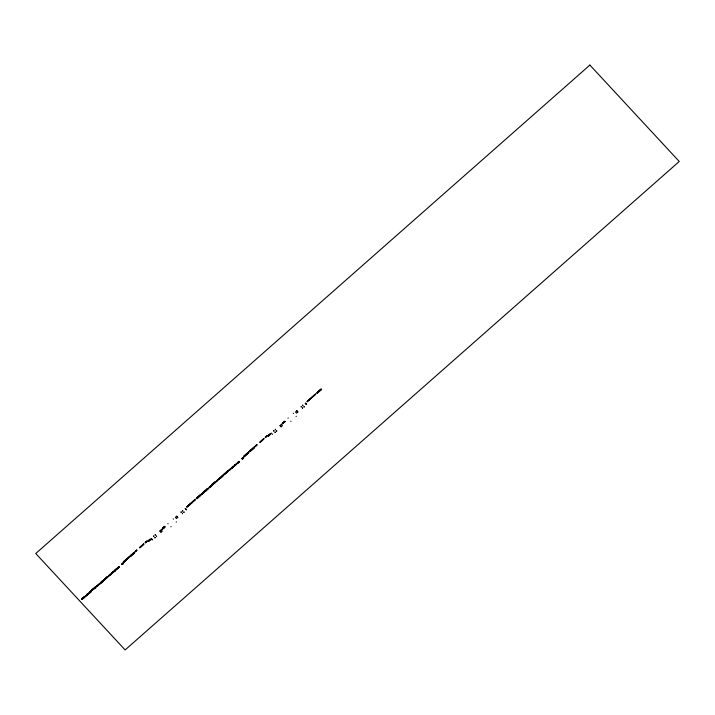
<?xml version="1.0" encoding="UTF-8"?>
<svg xmlns="http://www.w3.org/2000/svg" width="715" height="715" viewBox="0 0 715 715"><rect width="100%" height="100%" fill="white"/><g stroke="black" fill="none" stroke-linecap="round" stroke-linejoin="round"><path stroke-width="1.07" d="M130.076 556.038L129.594 556.252L130.193 556.663M130.97 555.251L130.21 555.913M131.855 554.465L131.104 555.135M132.749 553.678L131.998 554.348M132.892 553.562L133.642 552.892M133.776 552.775L134.045 552.329L134.411 552.954M82.886 597.508L82.743 598.16L82.985 597.615M83.503 597.141L83.735 597.749M84.531 597.15L84.325 597.579L83.789 596.989L84.888 596.775M93.156 588.749L92.137 589.383M97.258 586.005L96.543 586.845L96.748 585.71L96.891 586.345L96.319 586.309M82.368 598.142L82.171 598.75L82.198 598.294M84.593 596.453L84.826 596.891M85.8 595.389L86.336 595.863L85.684 596.435L85.317 595.944M86.461 594.808L86.944 595.327L88.463 593.986L87.927 593.495L87.016 594.326L87.489 594.844L87.185 594.272M91.082 590.474L91.332 590.796M91.636 590.375L91.788 589.786M93.987 587.98L93.602 588.365L94.201 588.776M94.88 587.194L94.121 587.864M97.419 585.227L97.66 585.603M98.286 584.602L97.678 584.95M88.043 593.539L87.963 594.013M91.171 591.537L89.125 593.352L89.482 592.235M91.663 590.438L91.627 590.17M101.405 582.564L101.003 582.207M101.861 581.974L101.646 581.635M102.558 581.367L102.299 581.063M102.897 580.535L103.38 581.054L100.788 583.342L100.422 582.85M105.445 578.819L105.534 578.426M108.117 576.46L107.563 576.388M109.556 575.235L110.378 574.494M202.792 492.304L202.971 492.572M213.204 483.403L213.696 483.823L212.132 485.208L211.765 484.716M243.869 456.25L243.449 456.536L243.967 456.769M89.33 592.824L89.581 592.395M89.223 592.503L89.697 593.021L91.27 591.645L90.859 591.198L89.831 591.832M99.188 584.334L99.144 583.806M99.573 583.243L99.278 583.69M101.217 581.974L100.708 582.43M101.87 581.411L101.351 581.858M102.513 580.839L102.004 581.286M103.907 580.178L103.863 579.65M104.748 578.864L103.997 579.525M105.641 578.077L104.891 578.739M106.535 577.291L105.784 577.952M107.429 576.505L106.669 577.175M109.091 575.209L109.976 574.949M110.19 574.654L110.271 574.172L110.682 574.619L109.118 575.995L108.689 575.378M110.986 573.439L111.477 574.047M113.605 571.356L113.462 571.124M114.588 570.168L114.445 570.82L114.686 570.275M115.097 570.105L115.517 570.561L114.865 571.267L115.75 570.481L114.901 570.087L115.446 570.4M117.323 568.076L117.51 568.38M121.916 564.037L123.052 562.955L123.489 563.456L122.328 564.484L121.89 563.983L122.408 564.376M150.222 539.557C148.398 539.593 152.081 539.691 148.309 541.407L148.729 540.406L148.398 540.781M149.024 539.888L150.043 539.253M186.704 506.774L187.098 507.257L187.991 506.47L186.99 506.542M188.59 505.201L188.242 505.433M191.164 502.833L191.566 503.324L192.46 502.538L191.584 502.484M193.059 501.269L192.621 501.564M194.712 499.722L195.186 499.392M202.515 493.109L202.926 493.556L202.202 493.216M203.981 492.412L203.632 491.777M204.839 491.098L205.134 491.357M212.677 483.769L213.597 483.724L211.551 485.53L211.425 484.967M211.586 484.815L211.917 484.413M213.285 483.385L212.069 484.368L212.73 484.681M215.17 482.473L214.446 482.357L214.974 482.831M97.562 585.942L98.876 584.781L98.384 584.334M111.862 572.724L111.451 573.341L111.898 572.769M112.604 572.322L112.049 572.724L112.505 572.152M113.256 571.75L112.702 572.152L113.158 571.58M117.019 568.827L116.196 569.158L116.286 568.684M117.206 568.032L117.251 568.559M118.842 566.798L117.698 567.683L118.127 568.148C120.451 565.681 118.029 569.203 117.609 567.755L118.779 566.727L119.208 567.227M123.132 563.054L121.979 563.912M162.94 528.099L162.385 528.501L162.841 527.938M163.592 527.527L163.038 527.929L163.494 527.366M167.855 523.559L168.088 523.809M173.173 518.867L173.405 519.117M186.758 506.89L187.598 505.979M189.01 505.398L188.179 506.309L187.831 505.943L188.671 505.031M190.119 504.424L189.287 505.335L188.948 504.969L189.779 504.057M191.2 503.476L190.36 504.388L190.02 504.012L190.86 503.11M191.227 502.958L192.067 502.046M193.479 501.465L192.639 502.377L192.299 502.001L193.139 501.099M194.587 500.491L193.756 501.394L193.408 501.027L194.248 500.116M195.669 499.535L194.829 500.446L194.489 500.08L195.329 499.168M200.906 494.324L200.647 494.86L200.665 494.405M202.184 493.85L201.675 493.716L202.157 493.502M204.043 491.759L204.454 492.215L205.25 491.232M204.722 491.089L205.348 491.428M205.857 489.864L206.456 490.499L205.813 491.071L205.25 490.374M206.045 490.052L205.902 489.82M208.28 488.479L207.019 489.998L206.51 489.266M207.127 488.783L207.037 489.257L208.172 488.175M209.343 487.138L209.879 487.612M210.416 486.316L210.898 485.851M214.214 482.777L213.722 482.991L214.312 483.295M215.001 481.83L214.25 482.491M216.69 480.641L216.672 481.472L217.235 480.471M83.959 597.633L83.155 598.607L83.816 597.901L83.396 597.454M83.968 597.079L84.442 597.454L84.817 596.614M85.594 596.337L86.238 595.765M149.694 539.95L150.177 539.566M152.304 539.745L151.366 538.431M164.236 526.955L163.681 527.357L164.137 526.794M162.296 528.671L162.412 529.297L165.004 527.009L164.441 526.329M186.463 509.724L185.328 508.463L186.383 509.706M190.253 503.664L190.941 503.449M196.84 497.962L196.965 498.48M197.438 497.247L197.081 498.006L197.215 497.577M198.332 496.46L197.975 497.22L197.992 496.764M199.521 495.602L198.859 496.433L198.886 495.978M200.12 494.887L199.753 495.647L199.887 495.218M209.826 486.754L210.979 485.834L211.39 486.272L209.701 487.353M211.461 485.422L211.64 484.52M217.333 479.774L218.522 479.291M218.808 478.657L218.978 478.505M219.702 477.87L219.505 478.478L219.532 478.022M222.186 476.038L222.74 475.636L222.133 475.922M222.946 475.01L223.089 475.243M227.978 470.568L227.79 471.185L227.808 470.72M229.122 470.327L228.746 470.023M229.3 469.451L230.096 469.585M231.186 468.227L231.553 468.718L234.073 466.278L231.454 468.62M231.767 467.592L232.25 468.111M232.366 467.056L232.804 467.619L232.42 467.02M233.063 466.448L233.376 466.698M233.662 465.921L234.145 466.439M269.564 434.273C270.44 433.898 269.153 434.845 269.153 434.523M82.922 598.821L81.939 599.501L82.842 598.661M103.282 580.955L100.788 583.342M109.02 575.897L110.53 574.386M117.492 568.353L116.465 568.8M117.939 568.112L119.11 567.093M123.391 563.313L122.229 564.367L123.472 563.402M148.22 541.291L148.595 540.996M209.218 487.55L209.334 486.969M221.444 476.771L220.89 477.182L221.346 476.61M222.088 476.199L221.534 476.61L221.99 476.038M223.983 474.277L224.027 474.805M224.582 473.562L224.224 474.322L224.242 473.866M225.475 472.776L225.118 473.536L225.136 473.08M226.432 472.061L226.003 472.749L226.146 472.32M227.263 471.212L226.896 471.963L226.923 471.507M231.982 467.36L231.472 467.807M232.634 466.788L232.125 467.235M233.278 466.216L232.768 466.663M237.371 462.73L237.872 463.159L236.182 464.232M238.971 461.434L237.755 462.435L238.175 462.882L239.319 461.81L238.899 461.363L239.337 461.854M242.036 458.664L243.18 457.591M268.098 435.605L268.804 434.917M282.059 423.414L282.586 423.888M283.158 423.155L282.818 422.869M284.052 421.653L284.436 422.261M287.975 418.186L288.243 417.953M293.293 413.502L293.561 413.261M308.067 400.981L307.227 401.893L306.887 401.526L307.718 400.615M309.139 400.034L308.299 400.945L307.959 400.579L308.8 399.667M310.247 399.059L309.407 399.962L309.068 399.596L309.908 398.684M311.329 398.103L310.489 399.015L310.149 398.648L310.98 397.737M312.526 397.048L311.695 397.951L311.356 397.585L312.187 396.673M313.608 396.092L312.768 397.004L312.428 396.637L313.268 395.726M314.716 395.118L313.876 396.03L313.536 395.663L314.377 394.752M315.789 394.171L314.957 395.082L314.609 394.707L315.449 393.804M317.978 392.499L317.648 392.034L317.666 392.553M320.731 390.131L320.32 389.684L320.338 390.193M100.127 583.923L99.144 584.602L99.957 583.654M108.412 576.621L103.863 580.446L108.242 576.353M111.334 573.984L113.926 571.705M116 569.641L117.582 568.291M162.314 529.198L165.004 527.009M196.965 498.65L201.174 494.941M204.463 491.884L204.794 490.991M206.367 490.392L205.813 491.071M206.921 489.9L208.494 488.515L207.305 488.899M215.751 482.017L214.107 483.412L215.993 481.946L215.51 481.427L215.867 482.044M216.422 480.882L216.994 480.918M229.363 469.585L229.837 470.104L230.561 469.076L230.042 469.058L230.811 469.246L229.068 470.372M234.502 464.965L234.574 465.447L234.878 465.045M243.261 457.68L242.019 458.619L242.456 459.11L243.618 458.083L243.136 457.663M282.97 422.565L282.461 423.012M283.149 422.494L283.614 421.993M284.266 421.421L283.757 421.877M308.88 400.007L309.202 400.15M316.968 392.598L317.013 393.125M317.862 391.811L317.103 392.472M318.756 391.025L317.996 391.686M319.641 390.238L318.89 390.899M320.964 388.889L320.669 389.326M150.382 539.539L148.89 541.076L148.407 540.558M203.051 493.448L202.059 494.137L202.881 493.189M203.864 492.376L203.283 493.243L204.079 492.26M209.611 486.861L209.245 487.979L211.3 486.173M236.745 463.776L236.88 463.177L236.227 463.624M268.348 435.927L268.769 435.399M269.832 434.604L270.288 434.148M281.308 424.478L279.958 425.693L281.058 426.873L282.398 425.657L281.317 424.495M305.26 403.296L306.538 404.404M219.317 478.97L220.086 478.29M220.819 477.87L223.5 475.69L223.026 475.171M228.541 471.248L223.911 474.912M236.209 464.437L237.711 462.927M239.266 461.756L238.175 462.882M242.358 458.994L243.547 457.984M268.438 436.034L268.152 435.658L268.438 436.034L270.493 434.228M235.02 465.519L235.879 465.108L234.958 464.58M270.431 434.094L269.019 435.712L268.652 435.221M285.035 421.537L282.362 423.664M321.518 389.568L316.968 393.393L321.348 389.3M176.462 518.545L177.821 517.347L176.721 516.167L175.372 517.365L176.453 518.518M306.395 404.413L305.448 403.224M306.592 404.359L305.296 403.233M170.867 526.803L171.135 526.571M176.185 522.12L176.453 521.879M296.046 416.443L296.341 416.264M290.755 421.189L290.987 421.439M321.106 389.121L321.223 389.407M296.734 410.911L297.815 412.063M283.462 422.297L283.784 422.637M280.083 425.586L281.174 426.766M271.432 433.084L272.46 434.443M270.02 433.871L270.583 434.327M269.215 434.649L269.466 434.952M268.483 435.319L268.474 435.06M254.12 447.134L254.531 447.581M254.415 447.554L254.174 446.955L253.905 447.402M253.727 447.483L253.012 448.189M253.888 448.153L253.45 447.59L253.53 448.341M253.226 447.921L253.646 448.368M252.833 448.269L252.127 448.975M252.994 448.94L252.565 448.377L252.636 449.127M252.332 448.707L252.753 449.154M251.939 449.056L251.233 449.762M252.1 449.726L251.671 449.163L251.743 449.914M251.448 449.494L251.859 449.941M251.054 449.842L250.339 450.548M251.197 450.396L250.438 450.253L250.858 450.7M250.795 450.066L251.215 450.513M250.554 450.28L250.965 450.727M250.161 450.62L249.723 450.888L250.304 451.183M249.901 450.852L250.321 451.299M248.203 453.167L247.846 452.541L247.569 452.988M247.39 453.06L246.684 453.775M247.533 453.623L246.782 453.48L247.31 453.954M247.14 453.292L247.551 453.739M246.505 453.846L245.79 454.561M246.648 454.409L245.889 454.257L246.416 454.74M246.246 454.079L246.657 454.526M245.611 454.633L244.896 455.348M245.754 455.196L244.995 455.044L245.531 455.527M245.352 454.856L245.772 455.312M244.718 455.419L244.012 456.134M244.861 455.982L244.11 455.83L244.637 456.304M244.467 455.643L244.879 456.09M243.574 456.429L243.985 456.876M242.528 459.012L242.117 458.565M238.247 462.784L237.738 462.391L238.899 461.363M234.574 465.116L235.092 465.68M234.69 465.34L234.94 465.528M233.019 466.493L233.546 466.967M230.319 469.29L230.275 468.754M228.005 470.908L228.362 470.988M227.888 470.881L228.246 471.096M227.334 471.364L227.593 471.668M226.995 471.668L227.522 472.141L227.03 471.534M226.441 472.15L226.709 472.454M226.217 472.481L226.458 472.669M226.521 472.901L226.029 472.293M225.556 472.937L225.895 473.223M225.323 473.267L225.69 473.348M225.216 473.241L225.574 473.455M224.662 473.723L224.921 474.027M224.322 474.027L224.662 474.313M224.09 474.447L223.527 474.501M222.973 475.216L223.33 475.421M222.329 475.788L222.731 475.958M222.204 476.834L221.784 476.467M221.033 476.923L221.507 477.441M220.792 477.343L220.962 477.933M219.72 478.21L219.961 478.398M219.603 478.183L220.023 478.63M219.049 478.666L219.389 478.952M218.584 479.425L218.504 478.961L219.005 479.416L217.592 480.4M217.405 479.935L217.78 480.239M217.02 480.972L216.565 480.507L217.038 480.605M214.804 482.169L215.215 482.616M213.91 482.956L214.33 483.403M210.853 485.86L210.684 486.602L210.371 486.218M209.289 487.264L209.289 487.013M207.136 488.953L207.466 489.239M204.079 491.473L204.561 492.09L204.15 491.303M203.721 491.965L204.177 492.456M202.872 492.465L203.391 493.019M202.989 492.689L203.239 492.876M200.745 494.566L201.219 494.673M200.191 495.048L200.611 495.495M200.209 495.164L200.45 495.352M199.851 495.352L200.263 495.799M199.297 495.835L199.637 496.121M198.958 496.139L199.315 496.344M198.413 496.621L198.824 497.068M198.43 496.737L198.672 496.916M198.073 496.925L198.547 497.023M197.519 497.408L197.93 497.854M197.537 497.524L197.778 497.703M197.179 497.703L197.537 497.917M196.938 498.123L196.384 498.185M193.783 500.518L194.114 500.339M185.176 508.597L186.266 509.777M176.605 516.275L177.686 517.437M164.477 526.535L164.834 526.749M163.878 527.062L164.405 527.536M163.824 527.107L164.236 527.277M162.528 528.251L162.94 528.421M151.303 538.458L152.286 539.861L151.151 538.592M149.953 539.253L150.454 539.7M149.122 540.057L149.337 540.317M148.184 540.835L148.8 540.799M133.759 553.526L133.33 552.963L133.401 553.705M133.097 553.285L133.517 553.741M132.865 554.304L132.436 553.75L132.507 554.491M132.212 554.071L132.624 554.518M131.98 555.09L131.542 554.536L131.623 555.278M131.319 554.858L131.73 555.305M131.086 555.877L130.657 555.314L130.729 556.064M130.425 555.644L130.845 556.091M127.663 558.084L128.074 558.531M127.958 558.504L127.717 557.906L127.449 558.352M127.27 558.433L126.555 559.139M127.422 559.103L126.993 558.54L127.064 559.291M126.77 558.871L127.181 559.318M126.376 559.219L125.661 559.925M126.537 559.89L126.099 559.327L126.18 560.077M125.876 559.657L126.296 560.104M125.483 560.006L124.776 560.712M125.626 560.56L124.875 560.417L125.286 560.864M125.232 560.229L125.643 560.676M124.982 560.444L125.402 560.891M124.589 560.792L123.883 561.498M124.732 561.347L123.981 561.203L124.508 561.677M124.339 561.016L124.75 561.463M123.704 561.579L123.257 561.838L123.847 562.133M123.445 561.802L123.865 562.249M122.998 563.009L123.427 563.474M119.146 567.254L118.851 566.825M117.242 568.094L117.743 568.523L116.179 569.9L116.053 569.274M114.445 570.481L114.811 570.901M113.328 572.232L112.845 571.902M112.675 572.804L112.192 572.474M111.594 573.001L112.121 573.475L111.549 573.046M105.427 578.31L105.686 578.605M104.31 579.418L104.676 579.499M102.254 581.107L102.611 581.322M101.602 581.679L101.959 581.894M99.716 583.476L99.832 583.762M96.605 585.719L97.106 585.844M96.623 585.96L96.909 585.978M95.327 586.97L95.739 587.417M95.095 587.989L94.657 587.426L94.738 588.177M91.886 589.947L92.047 590.536L93.567 589.196L92.548 589.142M91.145 590.599L93.415 588.963M90.877 591.591C89.375 591.52 91.484 592.235 90.742 591.153M89.893 591.966L90.224 592.333M89 592.78L89.697 593.021M87.963 593.566L87.445 594.558L87.06 594.281M87.748 594.317L86.819 594.46M84.576 596.408L85.085 596.891M83.592 597.338L84.048 597.829M82.672 597.677L83.19 598.232M82.386 598.482L82.752 598.553M82.27 598.455L82.627 598.661M82.037 598.866L81.474 598.929M81.725 598.938L81.984 599.233M320.534 389.452L319.784 390.113M320.257 389.63L320.454 390.086M319.685 390.765L319.087 390.765L319.498 391.212M318.801 391.552L318.55 391.766M284.954 421.376L284.704 421.287M284.4 421.305L285.124 421.644L282.416 423.62M268.527 435.024L268.92 435.605M236.272 464.33L235.932 464.133M235.682 465.063L235.029 464.714L235.566 465.036M224.68 474.242L224.358 473.893M210.273 486.897L209.96 486.468M204.856 490.74L204.678 490.901M204.007 491.321L204.124 491.849L203.82 491.428M202.104 493.868L201.773 493.404M199.565 496.13L199.226 495.674M196.884 498.489L196.553 498.033M189.645 504.272L189.243 504.54M161.036 532.112L159.954 530.95M116.688 569.006L116.232 568.729M113.417 571.169L114.016 571.803L111.308 573.788M107.545 577.023L106.866 577.041L107.348 577.139M106.58 577.818L106.338 578.033M104.873 579.382L104.551 579.606M102.96 580.696L102.647 580.714M96.534 585.567L96.704 586.05M88.302 593.763L86.721 595.103M589.875 65.065L35.75 553.526L125.125 649.935L679.25 161.474L589.875 65.065M129.201 556.601L128.307 557.387L128.646 557.754L129.54 556.967L129.201 556.601M135.636 550.925L134.742 551.712L135.081 552.078L135.984 551.292L135.636 550.925M136.717 549.978L135.823 550.764L136.163 551.131L137.057 550.344L136.717 549.978M140.381 546.743L139.488 547.529L139.827 547.904L140.721 547.109L140.381 546.743M141.454 545.795L140.56 546.582L140.9 546.948L141.802 546.162L141.454 545.795M142.562 544.821L141.668 545.608L142.008 545.974L142.911 545.188L142.562 544.821M143.644 543.865L142.75 544.66L143.089 545.027L143.983 544.24L143.644 543.865M145.931 541.854L145.038 542.64L145.377 543.007L146.271 542.22L145.931 541.854M147.004 540.906L146.11 541.693L146.45 542.059L147.344 541.273L147.004 540.906M95.381 586.792L95.622 587.39L94.076 588.883L95.864 587.31L95.381 586.792M249.329 451.228L248.436 452.023L248.775 452.389L249.669 451.603L249.329 451.228M255.764 445.552L254.871 446.348L255.21 446.714L256.104 445.928L255.764 445.552M256.846 444.605L255.943 445.391L256.292 445.767L257.185 444.971L256.846 444.605M260.51 441.378L259.608 442.165L259.956 442.531L260.85 441.745L260.51 441.378M261.583 440.431L260.689 441.218L261.029 441.584L261.922 440.798L261.583 440.431M262.691 439.448L261.797 440.234L262.137 440.61L263.031 439.814L262.691 439.448M263.772 438.501L262.87 439.287L263.218 439.654L264.112 438.867L263.772 438.501M266.052 436.481L265.158 437.276L265.506 437.643L266.4 436.856L266.052 436.481M267.133 435.533L266.239 436.329L266.579 436.695L267.473 435.9L267.133 435.533M128.101 558.326L123.641 562.249L128.101 558.326M134.438 552.74L129.978 556.672L134.438 552.74M153.734 536L153.698 536.465L153.734 536M155.235 534.677L155.209 535.142L155.235 534.677M181.136 511.851L181.101 512.315L181.136 511.851M182.638 510.519L182.611 510.984L182.638 510.519M248.23 452.953L243.77 456.885L248.23 452.953M254.558 447.376L250.107 451.299L254.558 447.376M161.179 529.842L159.838 531.057L160.929 532.237L162.278 531.048L161.188 529.869M273.863 430.636L273.827 431.1L273.863 430.636M275.364 429.304L275.338 429.769L275.364 429.304M301.256 406.486L301.23 406.942L301.256 406.486M302.767 405.155L302.731 405.62L302.767 405.155M296.85 410.803L295.501 411.992L296.591 413.172L297.941 411.983L296.85 410.803M155.048 537.421L155.012 537.886L155.048 537.421M156.558 536.089L156.522 536.554L156.558 536.089M182.45 513.272L182.414 513.736L182.45 513.272M183.952 511.94L183.925 512.405L183.952 511.94M275.177 432.057L275.141 432.521L275.177 432.057M276.678 430.725L276.651 431.19L276.678 430.725M302.57 407.899L302.543 408.363L302.57 407.899M304.081 406.576L304.045 407.032L304.081 406.576M163.753 528.108L163.226 527.634L163.753 528.108"/></g></svg>
